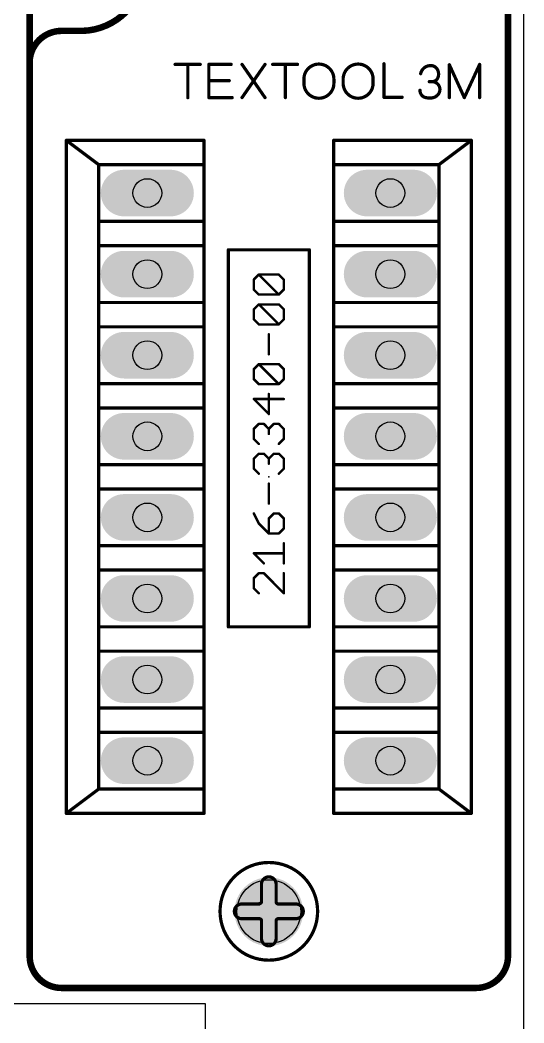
# Model space of a CAD drawing. Extents: x 0 to 135, y -25 to 72.
# Drawn here: x 119.2 to 135, y -0.61 to 30.81 of the extents above; entities that cross this region are included whole.
import ezdxf

# ---------------------------------------------------------------- set-up
doc = ezdxf.new("R2010")
doc.units = 0
for name, color, linetype in [('17', 82, 'CONTINUOUS'), ('20', 7, 'CONTINUOUS'), ('21', 253, 'CONTINUOUS'), ('23', 7, 'CONTINUOUS'), ('29', 253, 'CONTINUOUS'), ('44', 253, 'CONTINUOUS'), ('51', 253, 'CONTINUOUS')]:
    doc.layers.add(name, color=color, linetype=linetype)

# ---------------------------------------------------------------- blocks, each defined once
blk = doc.blocks.new('LONGP100')
at = {"const_width": 1}
blk.add_lwpolyline([(-0.5, 0), (0.5, 0)], dxfattribs=at)
at = {"const_width": 0.5}
for points in [[(-0.5, 0.25, 1), (-0.5, -0.25)], [(0.5, -0.25, 1), (0.5, 0.25)]]:
    blk.add_lwpolyline(points, format="xyb", dxfattribs=at)

msp = doc.modelspace()

# ---------------------------------------------------------------- linework, layer by layer
at = {"layer": '20'}
for p, q in [((135, -25), (135, 72)), ((0, 0), (125, 0)), ((125, 0), (125, -25))]:
    msp.add_line(p, q, dxfattribs=at)
msp.add_circle((127, 2.88), 1, dxfattribs=at)
at = {"layer": '21'}
for points, const_width in [([(119.5, 1.49), (119.5, 34.83)], 0.2032), ([(134.5, 34.83), (134.5, 1.49)], 0.2032), ([(121.15, 30.47), (120.5, 30.47)], 0.2032), ([(124.06, 29.42), (124.85, 29.42)], 0.1016), ([(124.46, 29.41), (124.46, 28.38)], 0.1016), ([(125.82, 29.42), (125.12, 29.42)], 0.1016), ([(125.12, 29.42), (125.12, 28.38)], 0.1016), ([(126.16, 29.42), (126.88, 28.38)], 0.1016), ([(126.88, 29.42), (126.16, 28.38)], 0.1016), ([(127.12, 29.42), (127.9, 29.42)], 0.1016), ([(127.52, 29.4), (127.52, 28.38)], 0.1016), ([(130.61, 29.44), (130.61, 28.39)], 0.1016), ([(132.66, 28.38), (132.66, 29.41)], 0.1016), ([(132.66, 29.41), (133.13, 28.38)], 0.1016), ([(133.13, 28.38), (133.61, 29.42)], 0.1016), ([(133.61, 29.42), (133.61, 28.38)], 0.1016), ([(125.76, 28.91), (125.16, 28.91)], 0.1016), ([(128.1, 28.96), (128.1, 28.83)], 0.1016), ([(129.04, 28.96), (129.04, 28.83)], 0.1016), ([(129.33, 28.96), (129.33, 28.83)], 0.1016), ([(130.27, 28.96), (130.27, 28.83)], 0.1016), ([(132.03, 28.88), (132.12, 28.88)], 0.1016), ([(125.12, 28.38), (125.85, 28.38)], 0.1016), ([(130.61, 28.39), (131.18, 28.39)], 0.1016), ([(120.65, 5.959), (120.65, 27.041)], 0.1016), ([(120.65, 27.041), (124.968, 27.041)], 0.1016), ([(120.65, 27.041), (121.666, 26.279)], 0.1016), ([(124.968, 27.041), (124.968, 5.959)], 0.1016), ([(129.032, 5.959), (129.032, 27.041)], 0.1016), ([(129.032, 27.041), (133.35, 27.041)], 0.1016), ([(132.334, 26.279), (133.35, 27.041)], 0.1016), ([(133.35, 27.041), (133.35, 5.959)], 0.1016), ([(121.666, 26.279), (121.666, 6.721)], 0.1016), ([(132.334, 6.721), (132.334, 26.279)], 0.1016), ([(125.73, 11.801), (125.73, 23.612)], 0.1016), ([(125.73, 23.612), (128.27, 23.612)], 0.1016), ([(128.27, 23.612), (128.27, 11.801)], 0.1016), ([(126.5293, 22.6806), (126.6861, 22.8374)], 0.0762), ([(126.5293, 22.3671), (126.5293, 22.6806)], 0.0762), ([(126.6861, 22.8374), (127.3131, 22.8374)], 0.0762), ([(127.3131, 22.2103), (126.6861, 22.8374)], 0.0762), ([(127.3131, 22.8374), (127.4699, 22.6806)], 0.0762), ([(127.4699, 22.6806), (127.4699, 22.3671)], 0.0762), ([(126.6861, 22.2103), (126.5293, 22.3671)], 0.0762), ([(127.4699, 22.3671), (127.3131, 22.2103)], 0.0762), ([(127.3131, 22.2103), (126.6861, 22.2103)], 0.0762), ([(126.5293, 21.7451), (126.6861, 21.9018)], 0.0762), ([(126.5293, 21.4315), (126.5293, 21.7451)], 0.0762), ([(126.6861, 21.9018), (127.3131, 21.9018)], 0.0762), ([(127.3131, 21.2748), (126.6861, 21.9018)], 0.0762), ([(127.3131, 21.9018), (127.4699, 21.7451)], 0.0762), ([(127.4699, 21.7451), (127.4699, 21.4315)], 0.0762), ([(126.6861, 21.2748), (126.5293, 21.4315)], 0.0762), ([(127.4699, 21.4315), (127.3131, 21.2748)], 0.0762), ([(127.3131, 21.2748), (126.6861, 21.2748)], 0.0762), ([(126.9996, 20.3392), (126.9996, 20.9663)], 0.0762), ([(126.5293, 19.874), (126.6861, 20.0308)], 0.0762), ([(126.5293, 19.5605), (126.5293, 19.874)], 0.0762), ([(126.6861, 20.0308), (127.3131, 20.0308)], 0.0762), ([(127.3131, 19.4037), (126.6861, 20.0308)], 0.0762), ([(127.3131, 20.0308), (127.4699, 19.874)], 0.0762), ([(127.4699, 19.874), (127.4699, 19.5605)], 0.0762), ([(126.6861, 19.4037), (126.5293, 19.5605)], 0.0762), ([(127.4699, 19.5605), (127.3131, 19.4037)], 0.0762), ([(127.3131, 19.4037), (126.6861, 19.4037)], 0.0762), ([(127.4699, 18.9385), (126.5293, 18.9385)], 0.0762), ([(126.5293, 18.9385), (126.9996, 18.4682)], 0.0762), ([(126.9996, 18.4682), (126.9996, 19.0953)], 0.0762), ([(126.5293, 18.003), (126.6861, 18.1598)], 0.0762), ([(126.5293, 17.6895), (126.5293, 18.003)], 0.0762), ([(126.6861, 18.1598), (126.8428, 18.1598)], 0.0762), ([(126.8428, 18.1598), (126.9996, 18.003)], 0.0762), ([(126.9996, 18.003), (127.1564, 18.1598)], 0.0762), ([(126.9996, 18.003), (126.9996, 17.8462)], 0.0762), ([(127.1564, 18.1598), (127.3131, 18.1598)], 0.0762), ([(127.3131, 18.1598), (127.4699, 18.003)], 0.0762), ([(127.4699, 18.003), (127.4699, 17.6895)], 0.0762), ([(126.6861, 17.5327), (126.5293, 17.6895)], 0.0762), ([(127.4699, 17.6895), (127.3131, 17.5327)], 0.0762), ([(126.5293, 17.0675), (126.6861, 17.2242)], 0.0762), ([(126.5293, 16.7539), (126.5293, 17.0675)], 0.0762), ([(126.6861, 17.2242), (126.8428, 17.2242)], 0.0762), ([(126.8428, 17.2242), (126.9996, 17.0675)], 0.0762), ([(126.9996, 17.0675), (127.1564, 17.2242)], 0.0762), ([(126.9996, 17.0675), (126.9996, 16.9107)], 0.0762), ([(127.1564, 17.2242), (127.3131, 17.2242)], 0.0762), ([(127.3131, 17.2242), (127.4699, 17.0675)], 0.0762), ([(127.4699, 17.0675), (127.4699, 16.7539)], 0.0762), ([(126.6861, 16.5972), (126.5293, 16.7539)], 0.0762), ([(127.4699, 16.7539), (127.3131, 16.5972)], 0.0762), ([(126.9996, 15.6617), (126.9996, 16.2887)], 0.0762), ([(126.5293, 15.3532), (126.6861, 15.0397)], 0.0762), ([(127.1564, 15.3532), (126.9996, 15.1964)], 0.0762), ([(126.9996, 15.1964), (126.9996, 14.7261)], 0.0762), ([(127.3131, 15.3532), (127.1564, 15.3532)], 0.0762), ([(127.4699, 15.1964), (127.3131, 15.3532)], 0.0762), ([(127.4699, 14.8829), (127.4699, 15.1964)], 0.0762), ([(126.6861, 15.0397), (126.9996, 14.7261)], 0.0762), ([(127.3131, 14.7261), (127.4699, 14.8829)], 0.0762), ([(126.9996, 14.7261), (127.3131, 14.7261)], 0.0762), ([(127.4699, 13.7906), (127.4699, 14.4177)], 0.0762), ([(126.8428, 13.7906), (126.5293, 14.1042)], 0.0762), ([(126.5293, 14.1042), (127.4699, 14.1042)], 0.0762), ([(126.6861, 13.4822), (126.5293, 13.3254)], 0.0762), ([(126.8428, 13.4822), (126.6861, 13.4822)], 0.0762), ([(127.4699, 12.8551), (126.8428, 13.4822)], 0.0762), ([(127.4699, 13.4822), (127.4699, 12.8551)], 0.0762), ([(126.5293, 13.3254), (126.5293, 13.0119)], 0.0762), ([(126.5293, 13.0119), (126.6861, 12.8551)], 0.0762), ([(128.27, 11.801), (125.73, 11.801)], 0.1016), ([(121.666, 6.721), (120.65, 5.959)], 0.1016), ([(133.35, 5.959), (132.334, 6.721)], 0.1016), ([(124.968, 5.959), (120.65, 5.959)], 0.1016), ([(133.35, 5.959), (129.032, 5.959)], 0.1016), ([(126.77, 3.2), (126.77, 3.74)], 0.1016), ([(127.23, 3.74), (127.23, 3.19)], 0.1016), ([(126.15, 3.12), (126.7, 3.12)], 0.1016), ([(127.31, 3.12), (127.85, 3.12)], 0.1016), ([(126.69, 2.66), (126.15, 2.66)], 0.1016), ([(126.77, 2.04), (126.77, 2.59)], 0.1016), ([(127.23, 2.58), (127.23, 2.04)], 0.1016), ([(127.85, 2.66), (127.3, 2.66)], 0.1016), ([(133.5, 0.49), (120.5, 0.49)], 0.2032)]:
    msp.add_lwpolyline(points, dxfattribs=dict(at, const_width=const_width))
for points, const_width in [([(121.15, 30.47, 0.4068), (123.1, 32.47)], 0.2032), ([(120.5, 30.47, 0.4286), (119.5, 29.42)], 0.2032), ([(120.5, 30.5208, 1), (120.5, 30.4192)], 0.1016), ([(120.5, 30.4192, 1), (120.5, 30.5208)], 0.1016), ([(121.1487, 30.5208, 1), (121.1513, 30.4192)], 0.1016), ([(121.15, 30.4192, 1), (121.15, 30.5208)], 0.1016), ([(119.4493, 29.4175, 1), (119.5507, 29.4225)], 0.1016), ([(124.06, 29.4454, 1), (124.06, 29.3946)], 0.0508), ([(124.4854, 29.41, 1), (124.4346, 29.41)], 0.0508), ([(124.85, 29.3946, 1), (124.85, 29.4454)], 0.0508), ([(125.12, 29.4454, 1), (125.12, 29.3946)], 0.0508), ([(125.1454, 29.42, 1), (125.0946, 29.42)], 0.0508), ([(125.82, 29.3946, 1), (125.82, 29.4454)], 0.0508), ([(126.1809, 29.4345, 1), (126.1391, 29.4055)], 0.0508), ([(126.9009, 29.4055, 1), (126.8591, 29.4345)], 0.0508), ([(127.12, 29.4454, 1), (127.12, 29.3946)], 0.0508), ([(127.5454, 29.4, 1), (127.4946, 29.4)], 0.0508), ([(127.9, 29.3946, 1), (127.9, 29.4454)], 0.0508), ([(129.04, 28.96, 1), (128.1, 28.96)], 0.1016), ([(130.27, 28.96, 1), (129.33, 28.96)], 0.1016), ([(130.6354, 29.44, 1), (130.5846, 29.44)], 0.0508), ([(132.11, 29.38, 0.3884), (131.76, 29.13)], 0.1016), ([(132.28, 29.27, 0.2308), (132.11, 29.38)], 0.1016), ([(132.1131, 29.4052, 1), (132.1069, 29.3548)], 0.0508), ([(132.1069, 29.3548, 1), (132.1131, 29.4052)], 0.0508), ([(132.3, 29, 0.2382), (132.28, 29.27)], 0.1016), ([(132.3018, 29.2831, 1), (132.2582, 29.2569)], 0.0508), ([(132.2583, 29.2569, 1), (132.3017, 29.2831)], 0.0508), ([(132.6854, 29.41, 1), (132.6346, 29.41)], 0.0508), ([(132.6831, 29.4205, 1), (132.6369, 29.3995)], 0.0508), ([(133.6354, 29.42, 1), (133.5846, 29.42)], 0.0508), ([(133.6331, 29.4094, 1), (133.5869, 29.4306)], 0.0508), ([(125.16, 28.9354, 1), (125.16, 28.8846)], 0.0508), ([(125.76, 28.8846, 1), (125.76, 28.9354)], 0.0508), ([(128.1254, 28.96, 1), (128.0746, 28.96)], 0.0508), ([(128.0746, 28.96, 1), (128.1254, 28.96)], 0.0508), ([(129.0654, 28.96, 1), (129.0146, 28.96)], 0.0508), ([(129.0146, 28.96, 1), (129.0654, 28.96)], 0.0508), ([(129.3554, 28.96, 1), (129.3046, 28.96)], 0.0508), ([(129.3046, 28.96, 1), (129.3554, 28.96)], 0.0508), ([(130.2954, 28.96, 1), (130.2446, 28.96)], 0.0508), ([(130.2446, 28.96, 1), (130.2954, 28.96)], 0.0508), ([(131.7352, 29.1353, 1), (131.7848, 29.1247)], 0.0508), ([(132.03, 28.9054, 1), (132.03, 28.8546)], 0.0508), ([(132.12, 28.88, 0.3028), (132.3, 29)], 0.1016), ([(132.33, 28.76, 0.2656), (132.12, 28.88)], 0.1016), ([(132.12, 28.9054, 1), (132.12, 28.8546)], 0.0508), ([(132.12, 28.9054, 1), (132.12, 28.8546)], 0.0508), ([(132.12, 28.8546, 1), (132.12, 28.9054)], 0.0508), ([(132.2765, 29.0097, 1), (132.3235, 28.9903)], 0.0508), ([(132.3234, 28.9902, 1), (132.2766, 29.0098)], 0.0508), ([(128.1, 28.83, 1), (129.04, 28.83)], 0.1016), ([(128.1254, 28.83, 1), (128.0746, 28.83)], 0.0508), ([(128.0746, 28.83, 1), (128.1254, 28.83)], 0.0508), ([(129.0654, 28.83, 1), (129.0146, 28.83)], 0.0508), ([(129.0146, 28.83, 1), (129.0654, 28.83)], 0.0508), ([(129.33, 28.83, 1), (130.27, 28.83)], 0.1016), ([(129.3554, 28.83, 1), (129.3046, 28.83)], 0.0508), ([(129.3046, 28.83, 1), (129.3554, 28.83)], 0.0508), ([(130.2954, 28.83, 1), (130.2446, 28.83)], 0.0508), ([(130.2446, 28.83, 1), (130.2954, 28.83)], 0.0508), ([(131.74, 28.61, 0.3608), (131.92, 28.38)], 0.1016), ([(131.7654, 28.6093, 1), (131.7146, 28.6107)], 0.0508), ([(132.31, 28.48, 0.3114), (132.33, 28.76)], 0.1016), ([(132.3519, 28.7729, 1), (132.3081, 28.7471)], 0.0508), ([(132.3081, 28.7471, 1), (132.3519, 28.7729)], 0.0508), ([(124.4346, 28.38, 1), (124.4854, 28.38)], 0.0508), ([(125.12, 28.4054, 1), (125.12, 28.3546)], 0.0508), ([(125.0946, 28.38, 1), (125.1454, 28.38)], 0.0508), ([(125.85, 28.3546, 1), (125.85, 28.4054)], 0.0508), ([(126.1391, 28.3945, 1), (126.1809, 28.3655)], 0.0508), ([(126.8591, 28.3655, 1), (126.9009, 28.3945)], 0.0508), ([(127.4946, 28.38, 1), (127.5454, 28.38)], 0.0508), ([(130.61, 28.4154, 1), (130.61, 28.3646)], 0.0508), ([(130.5846, 28.39, 1), (130.6354, 28.39)], 0.0508), ([(131.18, 28.3646, 1), (131.18, 28.4154)], 0.0508), ([(131.92, 28.38, 0.0813), (132.11, 28.37)], 0.1016), ([(131.9254, 28.4048, 1), (131.9146, 28.3552)], 0.0508), ([(131.9146, 28.3552, 1), (131.9254, 28.4048)], 0.0508), ([(132.11, 28.37, 0.1992), (132.31, 28.48)], 0.1016), ([(132.1072, 28.3952, 1), (132.1128, 28.3448)], 0.0508), ([(132.1128, 28.3448, 1), (132.1072, 28.3952)], 0.0508), ([(132.2902, 28.4959, 1), (132.3298, 28.4641)], 0.0508), ([(132.3298, 28.4641, 1), (132.2902, 28.4959)], 0.0508), ([(132.6346, 28.38, 1), (132.6854, 28.38)], 0.0508), ([(133.1069, 28.3906, 1), (133.1531, 28.3694)], 0.0508), ([(133.1069, 28.3695, 1), (133.1531, 28.3905)], 0.0508), ([(133.5846, 28.38, 1), (133.6354, 28.38)], 0.0508), ([(120.6754, 27.041, 1), (120.6246, 27.041)], 0.0508), ([(120.65, 27.0664, 1), (120.65, 27.0156)], 0.0508), ([(120.6652, 27.0613, 1), (120.6348, 27.0207)], 0.0508), ([(124.9934, 27.041, 1), (124.9426, 27.041)], 0.0508), ([(124.968, 27.0156, 1), (124.968, 27.0664)], 0.0508), ([(129.0574, 27.041, 1), (129.0066, 27.041)], 0.0508), ([(129.032, 27.0664, 1), (129.032, 27.0156)], 0.0508), ([(133.3754, 27.041, 1), (133.3246, 27.041)], 0.0508), ([(133.3652, 27.0207, 1), (133.3348, 27.0613)], 0.0508), ([(133.35, 27.0156, 1), (133.35, 27.0664)], 0.0508), ([(121.6914, 26.279, 1), (121.6406, 26.279)], 0.0508), ([(121.6508, 26.2587, 1), (121.6812, 26.2993)], 0.0508), ([(132.3594, 26.279, 1), (132.3086, 26.279)], 0.0508), ([(132.3188, 26.2993, 1), (132.3492, 26.2587)], 0.0508), ([(125.7554, 23.612, 1), (125.7046, 23.612)], 0.0508), ([(125.73, 23.6374, 1), (125.73, 23.5866)], 0.0508), ([(128.2954, 23.612, 1), (128.2446, 23.612)], 0.0508), ([(128.27, 23.5866, 1), (128.27, 23.6374)], 0.0508), ([(126.5483, 22.6806, 1), (126.5102, 22.6806)], 0.0381), ([(126.5158, 22.6941, 1), (126.5428, 22.6671)], 0.0381), ([(126.6861, 22.8564, 1), (126.6861, 22.8183)], 0.0381), ([(126.6995, 22.8508, 1), (126.6726, 22.8239)], 0.0381), ([(126.6995, 22.8239, 1), (126.6726, 22.8508)], 0.0381), ([(127.3266, 22.8508, 1), (127.2997, 22.8239)], 0.0381), ([(127.3131, 22.8183, 1), (127.3131, 22.8564)], 0.0381), ([(127.489, 22.6806, 1), (127.4509, 22.6806)], 0.0381), ([(127.4564, 22.6671, 1), (127.4834, 22.6941)], 0.0381), ([(126.5428, 22.3805, 1), (126.5158, 22.3536)], 0.0381), ([(126.5102, 22.3671, 1), (126.5483, 22.3671)], 0.0381), ([(127.4509, 22.3671, 1), (127.489, 22.3671)], 0.0381), ([(127.4834, 22.3536, 1), (127.4564, 22.3805)], 0.0381), ([(126.6861, 22.2293, 1), (126.6861, 22.1912)], 0.0381), ([(126.6726, 22.1968, 1), (126.6995, 22.2238)], 0.0381), ([(127.2997, 22.2238, 1), (127.3266, 22.1968)], 0.0381), ([(127.2997, 22.1968, 1), (127.3266, 22.2238)], 0.0381), ([(127.3131, 22.1912, 1), (127.3131, 22.2293)], 0.0381), ([(126.5483, 21.7451, 1), (126.5102, 21.7451)], 0.0381), ([(126.5158, 21.7585, 1), (126.5428, 21.7316)], 0.0381), ([(126.6861, 21.9209, 1), (126.6861, 21.8828)], 0.0381), ([(126.6995, 21.9153, 1), (126.6726, 21.8884)], 0.0381), ([(126.6995, 21.8884, 1), (126.6726, 21.9153)], 0.0381), ([(127.3266, 21.9153, 1), (127.2997, 21.8884)], 0.0381), ([(127.3131, 21.8828, 1), (127.3131, 21.9209)], 0.0381), ([(127.489, 21.7451, 1), (127.4509, 21.7451)], 0.0381), ([(127.4564, 21.7316, 1), (127.4834, 21.7585)], 0.0381), ([(126.5428, 21.445, 1), (126.5158, 21.4181)], 0.0381), ([(126.5102, 21.4315, 1), (126.5483, 21.4315)], 0.0381), ([(127.4509, 21.4315, 1), (127.489, 21.4315)], 0.0381), ([(127.4834, 21.4181, 1), (127.4564, 21.445)], 0.0381), ([(126.6861, 21.2938, 1), (126.6861, 21.2557)], 0.0381), ([(126.6726, 21.2613, 1), (126.6995, 21.2882)], 0.0381), ([(127.2997, 21.2882, 1), (127.3266, 21.2613)], 0.0381), ([(127.2997, 21.2613, 1), (127.3266, 21.2882)], 0.0381), ([(127.3131, 21.2557, 1), (127.3131, 21.2938)], 0.0381), ([(127.0186, 20.9663, 1), (126.9806, 20.9663)], 0.0381), ([(126.9806, 20.3392, 1), (127.0186, 20.3392)], 0.0381), ([(126.5483, 19.874, 1), (126.5102, 19.874)], 0.0381), ([(126.5158, 19.8875, 1), (126.5428, 19.8606)], 0.0381), ([(126.6995, 20.0443, 1), (126.6726, 20.0173)], 0.0381), ([(126.6861, 20.0498, 1), (126.6861, 20.0117)], 0.0381), ([(126.6995, 20.0173, 1), (126.6726, 20.0443)], 0.0381), ([(127.3266, 20.0443, 1), (127.2997, 20.0173)], 0.0381), ([(127.3131, 20.0117, 1), (127.3131, 20.0498)], 0.0381), ([(127.489, 19.874, 1), (127.4509, 19.874)], 0.0381), ([(127.4564, 19.8606, 1), (127.4834, 19.8875)], 0.0381), ([(126.5428, 19.574, 1), (126.5158, 19.547)], 0.0381), ([(126.5102, 19.5605, 1), (126.5483, 19.5605)], 0.0381), ([(127.4509, 19.5605, 1), (127.489, 19.5605)], 0.0381), ([(127.4834, 19.547, 1), (127.4564, 19.574)], 0.0381), ([(126.6861, 19.4228, 1), (126.6861, 19.3847)], 0.0381), ([(126.6726, 19.3903, 1), (126.6995, 19.4172)], 0.0381), ([(127.2997, 19.4172, 1), (127.3266, 19.3903)], 0.0381), ([(127.2997, 19.3903, 1), (127.3266, 19.4172)], 0.0381), ([(127.3131, 19.3847, 1), (127.3131, 19.4228)], 0.0381), ([(126.5293, 18.9576, 1), (126.5293, 18.9195)], 0.0381), ([(126.5428, 18.952, 1), (126.5158, 18.925)], 0.0381), ([(127.0186, 19.0953, 1), (126.9806, 19.0953)], 0.0381), ([(127.4699, 18.9195, 1), (127.4699, 18.9576)], 0.0381), ([(126.9806, 18.4682, 1), (127.0186, 18.4682)], 0.0381), ([(126.9861, 18.4547, 1), (127.0131, 18.4817)], 0.0381), ([(126.5483, 18.003, 1), (126.5102, 18.003)], 0.0381), ([(126.5158, 18.0165, 1), (126.5428, 17.9895)], 0.0381), ([(126.6861, 18.1788, 1), (126.6861, 18.1407)], 0.0381), ([(126.6995, 18.1463, 1), (126.6726, 18.1732)], 0.0381), ([(126.8563, 18.1732, 1), (126.8294, 18.1463)], 0.0381), ([(126.8428, 18.1407, 1), (126.8428, 18.1788)], 0.0381), ([(126.9861, 18.0165, 1), (127.0131, 17.9895)], 0.0381), ([(127.0186, 18.003, 1), (126.9806, 18.003)], 0.0381), ([(126.9861, 17.9895, 1), (127.0131, 18.0165)], 0.0381), ([(127.1564, 18.1788, 1), (127.1564, 18.1407)], 0.0381), ([(127.1698, 18.1463, 1), (127.1429, 18.1732)], 0.0381), ([(127.3266, 18.1732, 1), (127.2997, 18.1463)], 0.0381), ([(127.3131, 18.1407, 1), (127.3131, 18.1788)], 0.0381), ([(127.489, 18.003, 1), (127.4509, 18.003)], 0.0381), ([(127.4564, 17.9895, 1), (127.4834, 18.0165)], 0.0381), ([(126.5428, 17.7029, 1), (126.5158, 17.676)], 0.0381), ([(126.5102, 17.6895, 1), (126.5483, 17.6895)], 0.0381), ([(126.9806, 17.8462, 1), (127.0186, 17.8462)], 0.0381), ([(127.4509, 17.6895, 1), (127.489, 17.6895)], 0.0381), ([(127.4834, 17.676, 1), (127.4564, 17.7029)], 0.0381), ([(126.6726, 17.5192, 1), (126.6995, 17.5462)], 0.0381), ([(127.2997, 17.5462, 1), (127.3266, 17.5192)], 0.0381), ([(126.5483, 17.0675, 1), (126.5102, 17.0675)], 0.0381), ([(126.5158, 17.0809, 1), (126.5428, 17.054)], 0.0381), ([(126.6861, 17.2433, 1), (126.6861, 17.2052)], 0.0381), ([(126.6995, 17.2108, 1), (126.6726, 17.2377)], 0.0381), ([(126.8563, 17.2377, 1), (126.8294, 17.2108)], 0.0381), ([(126.8428, 17.2052, 1), (126.8428, 17.2433)], 0.0381), ([(126.9861, 17.0809, 1), (127.0131, 17.054)], 0.0381), ([(127.0186, 17.0675, 1), (126.9806, 17.0675)], 0.0381), ([(126.9861, 17.054, 1), (127.0131, 17.0809)], 0.0381), ([(127.1564, 17.2433, 1), (127.1564, 17.2052)], 0.0381), ([(127.1698, 17.2108, 1), (127.1429, 17.2377)], 0.0381), ([(127.3266, 17.2377, 1), (127.2997, 17.2108)], 0.0381), ([(127.3131, 17.2052, 1), (127.3131, 17.2433)], 0.0381), ([(127.489, 17.0675, 1), (127.4509, 17.0675)], 0.0381), ([(127.4564, 17.054, 1), (127.4834, 17.0809)], 0.0381), ([(126.5428, 16.7674, 1), (126.5158, 16.7405)], 0.0381), ([(126.5102, 16.7539, 1), (126.5483, 16.7539)], 0.0381), ([(126.9806, 16.9107, 1), (127.0186, 16.9107)], 0.0381), ([(127.4509, 16.7539, 1), (127.489, 16.7539)], 0.0381), ([(127.4834, 16.7405, 1), (127.4564, 16.7674)], 0.0381), ([(126.6726, 16.5837, 1), (126.6995, 16.6106)], 0.0381), ([(127.2997, 16.6106, 1), (127.3266, 16.5837)], 0.0381), ([(127.0186, 16.2887, 1), (126.9806, 16.2887)], 0.0381), ([(126.9806, 15.6617, 1), (127.0186, 15.6617)], 0.0381), ([(126.5463, 15.3617, 1), (126.5123, 15.3447)], 0.0381), ([(126.9861, 15.2099, 1), (127.0131, 15.183)], 0.0381), ([(127.0186, 15.1964, 1), (126.9806, 15.1964)], 0.0381), ([(127.1564, 15.3723, 1), (127.1564, 15.3342)], 0.0381), ([(127.1698, 15.3397, 1), (127.1429, 15.3667)], 0.0381), ([(127.3266, 15.3667, 1), (127.2997, 15.3397)], 0.0381), ([(127.3131, 15.3342, 1), (127.3131, 15.3723)], 0.0381), ([(127.489, 15.1964, 1), (127.4509, 15.1964)], 0.0381), ([(127.4564, 15.183, 1), (127.4834, 15.2099)], 0.0381), ([(126.6995, 15.0531, 1), (126.6726, 15.0262)], 0.0381), ([(126.669, 15.0312, 1), (126.7031, 15.0482)], 0.0381), ([(127.4509, 14.8829, 1), (127.489, 14.8829)], 0.0381), ([(127.4834, 14.8694, 1), (127.4564, 14.8964)], 0.0381), ([(126.9996, 14.7452, 1), (126.9996, 14.7071)], 0.0381), ([(126.9806, 14.7261, 1), (127.0186, 14.7261)], 0.0381), ([(126.9861, 14.7127, 1), (127.0131, 14.7396)], 0.0381), ([(127.2997, 14.7396, 1), (127.3266, 14.7127)], 0.0381), ([(127.3131, 14.7071, 1), (127.3131, 14.7452)], 0.0381), ([(127.489, 14.4177, 1), (127.4509, 14.4177)], 0.0381), ([(126.5428, 14.1176, 1), (126.5158, 14.0907)], 0.0381), ([(126.5293, 14.1232, 1), (126.5293, 14.0851)], 0.0381), ([(127.4699, 14.0851, 1), (127.4699, 14.1232)], 0.0381), ([(126.8294, 13.7771, 1), (126.8563, 13.8041)], 0.0381), ([(126.6861, 13.5012, 1), (126.6861, 13.4631)], 0.0381), ([(126.6995, 13.4687, 1), (126.6726, 13.4956)], 0.0381), ([(126.8563, 13.4956, 1), (126.8294, 13.4687)], 0.0381), ([(126.8428, 13.4631, 1), (126.8428, 13.5012)], 0.0381), ([(127.4509, 13.7906, 1), (127.489, 13.7906)], 0.0381), ([(127.489, 13.4822, 1), (127.4509, 13.4822)], 0.0381), ([(126.5483, 13.3254, 1), (126.5102, 13.3254)], 0.0381), ([(126.5158, 13.3389, 1), (126.5428, 13.3119)], 0.0381), ([(126.5428, 13.0253, 1), (126.5158, 12.9984)], 0.0381), ([(126.5102, 13.0119, 1), (126.5483, 13.0119)], 0.0381), ([(126.6726, 12.8416, 1), (126.6995, 12.8686)], 0.0381), ([(127.4564, 12.8416, 1), (127.4834, 12.8686)], 0.0381), ([(127.4509, 12.8551, 1), (127.489, 12.8551)], 0.0381), ([(125.73, 11.8264, 1), (125.73, 11.7756)], 0.0508), ([(125.7046, 11.801, 1), (125.7554, 11.801)], 0.0508), ([(128.2446, 11.801, 1), (128.2954, 11.801)], 0.0508), ([(128.27, 11.7756, 1), (128.27, 11.8264)], 0.0508), ([(121.6406, 6.721, 1), (121.6914, 6.721)], 0.0508), ([(121.6812, 6.7007, 1), (121.6508, 6.7413)], 0.0508), ([(132.3492, 6.7413, 1), (132.3188, 6.7007)], 0.0508), ([(132.3086, 6.721, 1), (132.3594, 6.721)], 0.0508), ([(120.65, 5.9844, 1), (120.65, 5.9336)], 0.0508), ([(120.6348, 5.9793, 1), (120.6652, 5.9387)], 0.0508), ([(120.6246, 5.959, 1), (120.6754, 5.959)], 0.0508), ([(124.9426, 5.959, 1), (124.9934, 5.959)], 0.0508), ([(124.968, 5.9336, 1), (124.968, 5.9844)], 0.0508), ([(129.032, 5.9844, 1), (129.032, 5.9336)], 0.0508), ([(129.0066, 5.959, 1), (129.0574, 5.959)], 0.0508), ([(133.3246, 5.959, 1), (133.3754, 5.959)], 0.0508), ([(133.3348, 5.9387, 1), (133.3652, 5.9793)], 0.0508), ([(133.35, 5.9336, 1), (133.35, 5.9844)], 0.0508), ([(127, 1.36, 1), (127, 4.42, 1), (127, 1.36)], 0.1016), ([(127, 3.97, 0.4142), (126.77, 3.74)], 0.1016), ([(126.7954, 3.74, 1), (126.7446, 3.74)], 0.0508), ([(127.23, 3.74, 0.4142), (127, 3.97)], 0.1016), ([(127, 3.9954, 1), (127, 3.9446)], 0.0508), ([(127, 3.9446, 1), (127, 3.9954)], 0.0508), ([(127.2554, 3.74, 1), (127.2046, 3.74)], 0.0508), ([(126.7446, 3.74, 1), (126.7954, 3.74)], 0.0508), ([(127.2046, 3.74, 1), (127.2554, 3.74)], 0.0508), ([(126.15, 3.12, 0.4142), (125.92, 2.89)], 0.1016), ([(126.15, 3.1454, 1), (126.15, 3.0946)], 0.0508), ([(126.15, 3.0946, 1), (126.15, 3.1454)], 0.0508), ([(126.7, 3.13, 0.4142), (126.77, 3.2)], 0.1016), ([(126.7, 3.1554, 1), (126.7, 3.1046)], 0.0508), ([(126.7, 3.0946, 1), (126.7, 3.1454)], 0.0508), ([(126.7954, 3.2, 1), (126.7446, 3.2)], 0.0508), ([(126.7446, 3.2, 1), (126.7954, 3.2)], 0.0508), ([(127.23, 3.19, 0.4142), (127.3, 3.12)], 0.1016), ([(127.2554, 3.19, 1), (127.2046, 3.19)], 0.0508), ([(127.2046, 3.19, 1), (127.2554, 3.19)], 0.0508), ([(127.31, 3.1454, 1), (127.31, 3.0946)], 0.0508), ([(127.3, 3.0946, 1), (127.3, 3.1454)], 0.0508), ([(128.08, 2.89, 0.4142), (127.85, 3.12)], 0.1016), ([(127.85, 3.1454, 1), (127.85, 3.0946)], 0.0508), ([(127.85, 3.0946, 1), (127.85, 3.1454)], 0.0508), ([(125.92, 2.89, 0.4142), (126.15, 2.66)], 0.1016), ([(125.9454, 2.89, 1), (125.8946, 2.89)], 0.0508), ([(125.8946, 2.89, 1), (125.9454, 2.89)], 0.0508), ([(127.85, 2.66, 0.4142), (128.08, 2.89)], 0.1016), ([(128.1054, 2.89, 1), (128.0546, 2.89)], 0.0508), ([(128.0546, 2.89, 1), (128.1054, 2.89)], 0.0508), ([(126.15, 2.6854, 1), (126.15, 2.6346)], 0.0508), ([(126.15, 2.6346, 1), (126.15, 2.6854)], 0.0508), ([(126.77, 2.59, 0.4142), (126.7, 2.66)], 0.1016), ([(126.7, 2.6854, 1), (126.7, 2.6346)], 0.0508), ([(126.69, 2.6346, 1), (126.69, 2.6854)], 0.0508), ([(126.7954, 2.59, 1), (126.7446, 2.59)], 0.0508), ([(126.7446, 2.59, 1), (126.7954, 2.59)], 0.0508), ([(127.3, 2.66, 0.4142), (127.23, 2.59)], 0.1016), ([(127.2554, 2.58, 1), (127.2046, 2.58)], 0.0508), ([(127.2046, 2.59, 1), (127.2554, 2.59)], 0.0508), ([(127.3, 2.6854, 1), (127.3, 2.6346)], 0.0508), ([(127.3, 2.6346, 1), (127.3, 2.6854)], 0.0508), ([(127.85, 2.6854, 1), (127.85, 2.6346)], 0.0508), ([(127.85, 2.6346, 1), (127.85, 2.6854)], 0.0508), ([(126.77, 2.04, 0.4142), (127, 1.81)], 0.1016), ([(126.7954, 2.04, 1), (126.7446, 2.04)], 0.0508), ([(126.7446, 2.04, 1), (126.7954, 2.04)], 0.0508), ([(127, 1.81, 0.4142), (127.23, 2.04)], 0.1016), ([(127.2554, 2.04, 1), (127.2046, 2.04)], 0.0508), ([(127.2046, 2.04, 1), (127.2554, 2.04)], 0.0508), ([(119.5, 1.49, 0.4142), (120.5, 0.49)], 0.2032), ([(119.5508, 1.49, 1), (119.4492, 1.49)], 0.1016), ([(127, 1.8354, 1), (127, 1.7846)], 0.0508), ([(127, 1.7846, 1), (127, 1.8354)], 0.0508), ([(133.5, 0.49, 0.4142), (134.5, 1.49)], 0.2032), ([(134.5508, 1.49, 1), (134.4492, 1.49)], 0.1016), ([(119.4492, 1.49, 1), (119.5508, 1.49)], 0.1016), ([(134.4492, 1.49, 1), (134.5508, 1.49)], 0.1016), ([(120.5, 0.5408, 1), (120.5, 0.4392)], 0.1016), ([(120.5, 0.4392, 1), (120.5, 0.5408)], 0.1016), ([(133.5, 0.5408, 1), (133.5, 0.4392)], 0.1016), ([(133.5, 0.4392, 1), (133.5, 0.5408)], 0.1016)]:
    msp.add_lwpolyline(points, format="xyb", dxfattribs=dict(at, const_width=const_width))
at = {"layer": '23'}
msp.add_point((127, 16.5), dxfattribs=at)
at = {"layer": '29', "const_width": 1.0762}
msp.add_lwpolyline([(127, 2.3419, 1), (127, 3.4181, 1), (127, 2.3419)], format="xyb", dxfattribs=at)
at = {"layer": '44'}
for centre in [(123.19, 25.39), (130.81, 25.39), (123.19, 22.85), (130.81, 22.85), (123.19, 20.31), (130.81, 20.31), (123.19, 17.77), (130.81, 17.77), (123.19, 15.23), (130.81, 15.23), (123.19, 12.69), (130.81, 12.69), (123.19, 10.15), (130.81, 10.15), (123.19, 7.61), (130.81, 7.61)]:
    msp.add_circle(centre, 0.45, dxfattribs=at)
at = {"layer": '51', "const_width": 0.1016}
for points in [[(124.968, 26.279), (121.666, 26.279)], [(132.334, 26.279), (129.032, 26.279)], [(124.968, 24.501), (121.666, 24.501)], [(129.032, 24.501), (132.334, 24.501)], [(124.968, 23.739), (121.666, 23.739)], [(129.032, 23.739), (132.334, 23.739)], [(124.968, 21.961), (121.666, 21.961)], [(129.032, 21.961), (132.334, 21.961)], [(124.968, 21.199), (121.666, 21.199)], [(129.032, 21.199), (132.334, 21.199)], [(124.968, 19.421), (121.666, 19.421)], [(129.032, 19.421), (132.334, 19.421)], [(124.968, 18.659), (121.666, 18.659)], [(129.032, 18.659), (132.334, 18.659)], [(124.968, 16.881), (121.666, 16.881)], [(129.032, 16.881), (132.334, 16.881)], [(124.968, 16.119), (121.666, 16.119)], [(129.032, 16.119), (132.334, 16.119)], [(124.968, 14.341), (121.666, 14.341)], [(129.032, 14.341), (132.334, 14.341)], [(124.968, 13.579), (121.666, 13.579)], [(129.032, 13.579), (132.334, 13.579)], [(124.968, 11.801), (121.666, 11.801)], [(129.032, 11.801), (132.334, 11.801)], [(124.968, 11.039), (121.666, 11.039)], [(129.032, 11.039), (132.334, 11.039)], [(124.968, 9.261), (121.666, 9.261)], [(129.032, 9.261), (132.334, 9.261)], [(124.968, 8.499), (121.666, 8.499)], [(129.032, 8.499), (132.334, 8.499)], [(121.666, 6.721), (124.968, 6.721)], [(129.032, 6.721), (132.334, 6.721)]]:
    msp.add_lwpolyline(points, dxfattribs=at)
at = {"layer": '51', "const_width": 0.0508}
for points in [[(121.666, 26.3044, 1), (121.666, 26.2536)], [(124.968, 26.2536, 1), (124.968, 26.3044)], [(129.032, 26.3044, 1), (129.032, 26.2536)], [(132.334, 26.2536, 1), (132.334, 26.3044)], [(121.666, 24.5264, 1), (121.666, 24.4756)], [(124.968, 24.4756, 1), (124.968, 24.5264)], [(129.032, 24.5264, 1), (129.032, 24.4756)], [(132.334, 24.4756, 1), (132.334, 24.5264)], [(121.666, 23.7644, 1), (121.666, 23.7136)], [(124.968, 23.7136, 1), (124.968, 23.7644)], [(129.032, 23.7644, 1), (129.032, 23.7136)], [(132.334, 23.7136, 1), (132.334, 23.7644)], [(121.666, 21.9864, 1), (121.666, 21.9356)], [(124.968, 21.9356, 1), (124.968, 21.9864)], [(129.032, 21.9864, 1), (129.032, 21.9356)], [(132.334, 21.9356, 1), (132.334, 21.9864)], [(121.666, 21.2244, 1), (121.666, 21.1736)], [(124.968, 21.1736, 1), (124.968, 21.2244)], [(129.032, 21.2244, 1), (129.032, 21.1736)], [(132.334, 21.1736, 1), (132.334, 21.2244)], [(121.666, 19.4464, 1), (121.666, 19.3956)], [(124.968, 19.3956, 1), (124.968, 19.4464)], [(129.032, 19.4464, 1), (129.032, 19.3956)], [(132.334, 19.3956, 1), (132.334, 19.4464)], [(121.666, 18.6844, 1), (121.666, 18.6336)], [(124.968, 18.6336, 1), (124.968, 18.6844)], [(129.032, 18.6844, 1), (129.032, 18.6336)], [(132.334, 18.6336, 1), (132.334, 18.6844)], [(121.666, 16.9064, 1), (121.666, 16.8556)], [(124.968, 16.8556, 1), (124.968, 16.9064)], [(129.032, 16.9064, 1), (129.032, 16.8556)], [(132.334, 16.8556, 1), (132.334, 16.9064)], [(121.666, 16.1444, 1), (121.666, 16.0936)], [(124.968, 16.0936, 1), (124.968, 16.1444)], [(129.032, 16.1444, 1), (129.032, 16.0936)], [(132.334, 16.0936, 1), (132.334, 16.1444)], [(121.666, 14.3664, 1), (121.666, 14.3156)], [(124.968, 14.3156, 1), (124.968, 14.3664)], [(129.032, 14.3664, 1), (129.032, 14.3156)], [(132.334, 14.3156, 1), (132.334, 14.3664)], [(121.666, 13.6044, 1), (121.666, 13.5536)], [(124.968, 13.5536, 1), (124.968, 13.6044)], [(129.032, 13.6044, 1), (129.032, 13.5536)], [(132.334, 13.5536, 1), (132.334, 13.6044)], [(121.666, 11.8264, 1), (121.666, 11.7756)], [(124.968, 11.7756, 1), (124.968, 11.8264)], [(129.032, 11.8264, 1), (129.032, 11.7756)], [(132.334, 11.7756, 1), (132.334, 11.8264)], [(121.666, 11.0644, 1), (121.666, 11.0136)], [(124.968, 11.0136, 1), (124.968, 11.0644)], [(129.032, 11.0644, 1), (129.032, 11.0136)], [(132.334, 11.0136, 1), (132.334, 11.0644)], [(121.666, 9.2864, 1), (121.666, 9.2356)], [(124.968, 9.2356, 1), (124.968, 9.2864)], [(129.032, 9.2864, 1), (129.032, 9.2356)], [(132.334, 9.2356, 1), (132.334, 9.2864)], [(121.666, 8.5244, 1), (121.666, 8.4736)], [(124.968, 8.4736, 1), (124.968, 8.5244)], [(129.032, 8.5244, 1), (129.032, 8.4736)], [(132.334, 8.4736, 1), (132.334, 8.5244)], [(121.666, 6.7464, 1), (121.666, 6.6956)], [(124.968, 6.6956, 1), (124.968, 6.7464)], [(129.032, 6.7464, 1), (129.032, 6.6956)], [(132.334, 6.6956, 1), (132.334, 6.7464)]]:
    msp.add_lwpolyline(points, format="xyb", dxfattribs=at)

# ---------------------------------------------------------------- block references
at = {"layer": '17', "xscale": 1.3064, "yscale": 1.3064}
for p in [(123.19, 25.39), (130.81, 25.39), (123.19, 22.85), (130.81, 22.85), (123.19, 20.31), (130.81, 20.31), (123.19, 17.77), (130.81, 17.77), (123.19, 15.23), (130.81, 15.23), (123.19, 12.69), (130.81, 12.69), (123.19, 10.15), (130.81, 10.15), (123.19, 7.61), (130.81, 7.61)]:
    msp.add_blockref('LONGP100', p, dxfattribs=at)
at = {"layer": '29', "xscale": 1.4588, "yscale": 1.4588}
for p in [(123.19, 25.39), (130.81, 25.39), (123.19, 22.85), (130.81, 22.85), (123.19, 20.31), (130.81, 20.31), (123.19, 17.77), (130.81, 17.77), (123.19, 15.23), (130.81, 15.23), (123.19, 12.69), (130.81, 12.69), (123.19, 10.15), (130.81, 10.15), (123.19, 7.61), (130.81, 7.61)]:
    msp.add_blockref('LONGP100', p, dxfattribs=at)

doc.saveas('drawing.dxf')
